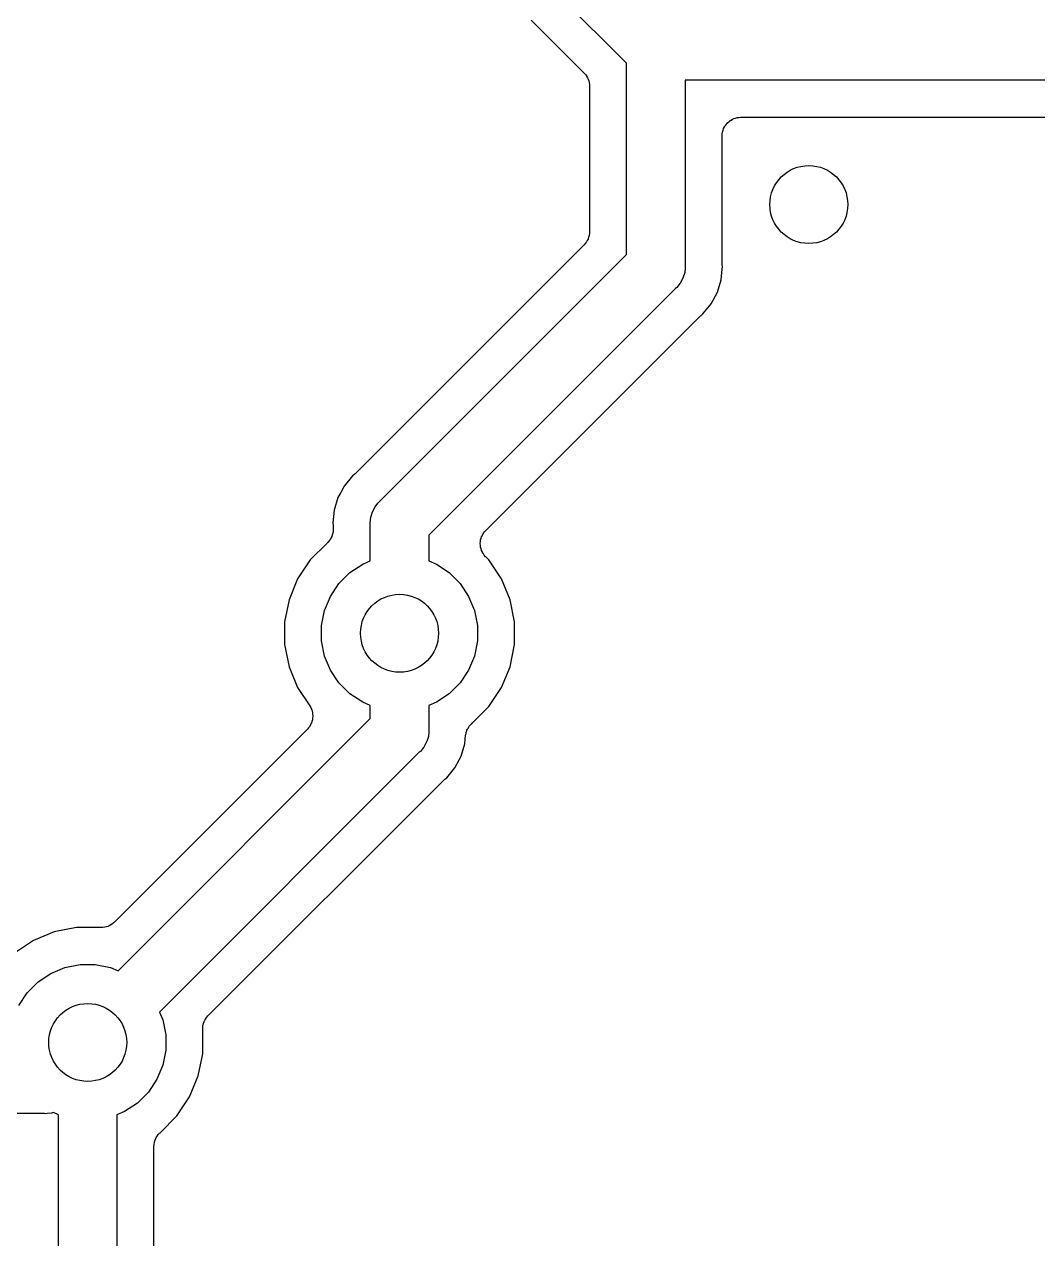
# Model space of a CAD drawing. Extents: x 100.2 to 129.8, y -164.8 to -95.2.
# Drawn here: x 112.27 to 117.47, y -118.91 to -112.68 of the extents above; entities that cross this region are included whole.
import ezdxf

# ---------------------------------------------------------------- set-up
doc = ezdxf.new("R2010")
doc.units = 0
doc.layers.add('BLACK', color=7, linetype='CONTINUOUS')

msp = doc.modelspace()

# ---------------------------------------------------------------- linework, layer by layer
at = {"layer": 'BLACK', "linetype": 'CONTINUOUS'}
for p, q in [((115.365, -112.875), (115, -112.51)), ((114.876, -112.654), (115.147, -112.926)), ((115.365, -113.857), (115.365, -112.875)), ((115.147, -112.926), (115.147, -112.926)), ((115.147, -112.926), (115.147, -112.926)), ((115.147, -112.926), (115.147, -112.926)), ((115.147, -112.926), (115.148, -112.926)), ((115.148, -112.926), (115.154, -112.933)), ((115.154, -112.933), (115.159, -112.94)), ((115.159, -112.94), (115.159, -112.941)), ((115.159, -112.941), (115.16, -112.941)), ((115.16, -112.941), (115.164, -112.949)), ((115.164, -112.949), (115.168, -112.956)), ((115.168, -112.956), (115.168, -112.957)), ((115.168, -112.957), (115.168, -112.957)), ((115.168, -112.957), (115.171, -112.966)), ((115.171, -112.966), (115.173, -112.974)), ((115.173, -112.974), (115.173, -112.975)), ((115.173, -112.975), (115.173, -112.975)), ((115.173, -112.975), (115.174, -112.984)), ((115.174, -112.984), (115.175, -112.993)), ((118.325, -112.962), (115.665, -112.962)), ((115.665, -112.962), (115.665, -113.912)), ((115.175, -112.993), (115.175, -113.739)), ((115.891, -113.174), (115.897, -113.168)), ((115.897, -113.168), (115.898, -113.168)), ((115.898, -113.168), (115.906, -113.164)), ((115.898, -113.168), (115.898, -113.168)), ((115.906, -113.164), (115.914, -113.16)), ((115.914, -113.159), (115.923, -113.157)), ((115.914, -113.16), (115.914, -113.159)), ((115.914, -113.16), (115.914, -113.16)), ((115.923, -113.157), (115.932, -113.154)), ((115.932, -113.154), (115.941, -113.153)), ((115.932, -113.154), (115.932, -113.154)), ((115.932, -113.154), (115.932, -113.154)), ((115.941, -113.153), (115.95, -113.152)), ((115.95, -113.152), (117.865, -113.152)), ((115.856, -113.237), (115.857, -113.228)), ((115.857, -113.228), (115.86, -113.219)), ((115.857, -113.228), (115.857, -113.228)), ((115.857, -113.228), (115.857, -113.228)), ((115.86, -113.219), (115.862, -113.211)), ((115.862, -113.211), (115.863, -113.21)), ((115.863, -113.21), (115.867, -113.202)), ((115.863, -113.21), (115.863, -113.21)), ((115.867, -113.202), (115.871, -113.194)), ((115.871, -113.194), (115.871, -113.194)), ((115.871, -113.194), (115.872, -113.194)), ((115.872, -113.194), (115.877, -113.187)), ((115.877, -113.187), (115.883, -113.18)), ((115.883, -113.18), (115.891, -113.174)), ((115.883, -113.18), (115.883, -113.18)), ((115.883, -113.18), (115.883, -113.18)), ((115.855, -113.246), (115.856, -113.237)), ((115.855, -113.247), (115.855, -113.246)), ((115.855, -113.898), (115.855, -113.247)), ((115.855, -113.247), (115.855, -113.247)), ((115.855, -113.247), (115.855, -113.247)), ((115.855, -113.247), (115.855, -113.247)), ((115.158, -113.793), (115.153, -113.8)), ((115.159, -113.792), (115.158, -113.793)), ((115.163, -113.784), (115.159, -113.792)), ((115.159, -113.792), (115.159, -113.792)), ((115.167, -113.777), (115.163, -113.784)), ((115.168, -113.776), (115.167, -113.776)), ((115.167, -113.776), (115.167, -113.777)), ((115.17, -113.767), (115.168, -113.776)), ((115.173, -113.759), (115.17, -113.767)), ((115.174, -113.749), (115.173, -113.758)), ((115.173, -113.758), (115.173, -113.758)), ((115.173, -113.758), (115.173, -113.759)), ((115.175, -113.74), (115.174, -113.749)), ((115.175, -113.739), (115.175, -113.739)), ((115.175, -113.739), (115.175, -113.739)), ((115.175, -113.739), (115.175, -113.74)), ((115.175, -113.74), (115.175, -113.74)), ((115.147, -113.806), (113.975, -114.979)), ((114.099, -115.123), (115.365, -113.857)), ((115.153, -113.8), (115.147, -113.806)), ((115.665, -113.912), (115.666, -113.919)), ((115.666, -113.919), (115.665, -113.927)), ((115.855, -113.902), (115.855, -113.898)), ((115.855, -113.906), (115.855, -113.902)), ((115.855, -113.907), (115.855, -113.906)), ((115.857, -113.919), (115.855, -113.907)), ((115.855, -113.931), (115.857, -113.919)), ((115.654, -113.977), (115.64, -114.003)), ((115.663, -113.949), (115.654, -113.977)), ((115.665, -113.927), (115.663, -113.949)), ((115.665, -113.927), (115.665, -113.927)), ((115.85, -113.986), (115.855, -113.931)), ((115.855, -113.931), (115.855, -113.931)), ((115.616, -114.031), (114.35, -115.296)), ((115.622, -114.026), (115.616, -114.031)), ((115.64, -114.003), (115.622, -114.026)), ((115.831, -114.05), (115.85, -113.986)), ((115.799, -114.109), (115.831, -114.05)), ((115.744, -114.171), (115.747, -114.169)), ((115.747, -114.169), (115.757, -114.161)), ((115.757, -114.161), (115.799, -114.109)), ((114.642, -115.273), (115.74, -114.175)), ((115.74, -114.175), (115.741, -114.174)), ((115.741, -114.174), (115.744, -114.171)), ((113.974, -114.98), (113.971, -114.982)), ((113.975, -114.979), (113.974, -114.98)), ((113.958, -114.993), (113.916, -115.045)), ((113.968, -114.985), (113.958, -114.993)), ((113.971, -114.982), (113.968, -114.985)), ((113.884, -115.104), (113.865, -115.168)), ((113.898, -115.077), (113.884, -115.104)), ((113.916, -115.045), (113.898, -115.077)), ((113.898, -115.077), (113.898, -115.077)), ((114.061, -115.177), (114.075, -115.151)), ((114.075, -115.151), (114.089, -115.133)), ((114.089, -115.133), (114.093, -115.128)), ((114.089, -115.133), (114.089, -115.133)), ((114.093, -115.128), (114.099, -115.123)), ((113.865, -115.168), (113.858, -115.234)), ((114.049, -115.234), (114.052, -115.205)), ((114.052, -115.205), (114.061, -115.177)), ((113.858, -115.287), (113.855, -115.295)), ((113.858, -115.234), (113.86, -115.246)), ((113.859, -115.277), (113.858, -115.286)), ((113.858, -115.286), (113.858, -115.286)), ((113.858, -115.286), (113.858, -115.287)), ((113.86, -115.268), (113.859, -115.277)), ((113.86, -115.246), (113.86, -115.248)), ((113.86, -115.248), (113.86, -115.252)), ((113.86, -115.252), (113.86, -115.256)), ((113.86, -115.256), (113.86, -115.267)), ((113.86, -115.267), (113.86, -115.267)), ((113.86, -115.267), (113.86, -115.267)), ((113.86, -115.267), (113.86, -115.267)), ((113.86, -115.267), (113.86, -115.268)), ((114.05, -115.242), (114.049, -115.234)), ((114.05, -115.429), (114.05, -115.242)), ((114.626, -115.295), (114.63, -115.288)), ((114.63, -115.288), (114.63, -115.287)), ((114.63, -115.287), (114.631, -115.287)), ((114.631, -115.287), (114.636, -115.28)), ((114.636, -115.28), (114.642, -115.273)), ((113.829, -115.337), (113.742, -115.424)), ((113.831, -115.335), (113.829, -115.337)), ((113.832, -115.334), (113.831, -115.335)), ((113.838, -115.327), (113.832, -115.334)), ((113.832, -115.334), (113.832, -115.334)), ((113.843, -115.32), (113.838, -115.327)), ((113.844, -115.32), (113.843, -115.32)), ((113.848, -115.312), (113.844, -115.32)), ((113.844, -115.32), (113.844, -115.32)), ((113.852, -115.304), (113.848, -115.312)), ((113.853, -115.303), (113.852, -115.304)), ((113.852, -115.304), (113.852, -115.304)), ((113.855, -115.295), (113.853, -115.303)), ((114.35, -115.296), (114.35, -115.429)), ((114.614, -115.339), (114.615, -115.33)), ((114.614, -115.34), (114.614, -115.339)), ((114.615, -115.349), (114.614, -115.34)), ((114.614, -115.34), (114.614, -115.34)), ((114.615, -115.33), (114.616, -115.322)), ((114.616, -115.358), (114.615, -115.349)), ((114.616, -115.321), (114.619, -115.312)), ((114.616, -115.322), (114.616, -115.321)), ((114.616, -115.321), (114.616, -115.321)), ((114.619, -115.312), (114.621, -115.304)), ((114.621, -115.304), (114.622, -115.304)), ((114.622, -115.303), (114.626, -115.295)), ((114.622, -115.304), (114.622, -115.303)), ((114.616, -115.359), (114.616, -115.358)), ((114.616, -115.358), (114.616, -115.358)), ((114.618, -115.367), (114.616, -115.359)), ((114.621, -115.376), (114.618, -115.367)), ((114.625, -115.384), (114.621, -115.376)), ((114.621, -115.376), (114.621, -115.376)), ((114.621, -115.376), (114.621, -115.376)), ((114.629, -115.392), (114.625, -115.384)), ((114.63, -115.392), (114.629, -115.392)), ((114.63, -115.393), (114.63, -115.392)), ((114.635, -115.4), (114.63, -115.393)), ((114.641, -115.407), (114.635, -115.4)), ((114.642, -115.408), (114.641, -115.407)), ((114.641, -115.407), (114.641, -115.407)), ((114.641, -115.407), (114.641, -115.407)), ((114.641, -115.407), (114.641, -115.407)), ((114.658, -115.424), (114.642, -115.408)), ((113.742, -115.424), (113.677, -115.521)), ((113.945, -115.489), (114.011, -115.446)), ((114.011, -115.446), (114.05, -115.429)), ((114.35, -115.429), (114.389, -115.446)), ((114.389, -115.446), (114.455, -115.489)), ((114.723, -115.521), (114.658, -115.424)), ((113.677, -115.521), (113.633, -115.628)), ((113.889, -115.545), (113.945, -115.489)), ((114.455, -115.489), (114.511, -115.545)), ((114.767, -115.628), (114.723, -115.521)), ((113.846, -115.611), (113.889, -115.545)), ((114.511, -115.545), (114.554, -115.611)), ((113.633, -115.628), (113.61, -115.742)), ((113.815, -115.683), (113.846, -115.611)), ((114.554, -115.611), (114.585, -115.683)), ((114.79, -115.742), (114.767, -115.628)), ((113.8, -115.761), (113.815, -115.683)), ((114.585, -115.683), (114.6, -115.761)), ((113.61, -115.742), (113.61, -115.858)), ((113.8, -115.839), (113.8, -115.761)), ((114.6, -115.761), (114.6, -115.839)), ((114.79, -115.858), (114.79, -115.742)), ((113.815, -115.917), (113.8, -115.839)), ((114.6, -115.839), (114.585, -115.917)), ((113.61, -115.858), (113.633, -115.972)), ((114.767, -115.972), (114.79, -115.858)), ((113.633, -115.972), (113.677, -116.079)), ((113.846, -115.989), (113.815, -115.917)), ((114.585, -115.917), (114.554, -115.989)), ((114.723, -116.079), (114.767, -115.972)), ((113.889, -116.055), (113.846, -115.989)), ((114.554, -115.989), (114.511, -116.055)), ((113.677, -116.079), (113.739, -116.172)), ((113.945, -116.111), (113.889, -116.055)), ((114.511, -116.055), (114.455, -116.111)), ((114.658, -116.176), (114.723, -116.079)), ((114.011, -116.154), (113.945, -116.111)), ((114.05, -116.171), (114.011, -116.154)), ((114.389, -116.154), (114.35, -116.171)), ((114.455, -116.111), (114.389, -116.154)), ((113.739, -116.172), (113.739, -116.172)), ((113.739, -116.172), (113.739, -116.173)), ((113.739, -116.173), (113.739, -116.173)), ((113.739, -116.173), (113.74, -116.173)), ((113.74, -116.173), (113.744, -116.181)), ((113.744, -116.181), (113.748, -116.189)), ((113.748, -116.189), (113.748, -116.189)), ((113.748, -116.189), (113.748, -116.19)), ((113.748, -116.19), (113.751, -116.198)), ((113.751, -116.198), (113.753, -116.207)), ((113.753, -116.207), (113.753, -116.207)), ((113.753, -116.207), (113.753, -116.207)), ((113.753, -116.207), (113.754, -116.216)), ((113.754, -116.216), (113.755, -116.225)), ((113.755, -116.226), (113.754, -116.235)), ((113.755, -116.225), (113.755, -116.226)), ((113.755, -116.226), (113.755, -116.226)), ((114.05, -116.238), (114.05, -116.171)), ((114.35, -116.171), (114.35, -116.293)), ((114.575, -116.26), (114.658, -116.176)), ((112.756, -117.532), (114.05, -116.238)), ((113.733, -116.285), (113.727, -116.292)), ((113.739, -116.278), (113.733, -116.285)), ((113.743, -116.27), (113.739, -116.278)), ((113.739, -116.278), (113.739, -116.278)), ((113.739, -116.278), (113.739, -116.278)), ((113.747, -116.262), (113.743, -116.27)), ((113.748, -116.262), (113.747, -116.262)), ((113.75, -116.253), (113.748, -116.261)), ((113.748, -116.261), (113.748, -116.262)), ((113.753, -116.244), (113.75, -116.253)), ((113.754, -116.235), (113.753, -116.244)), ((113.753, -116.244), (113.753, -116.244)), ((113.753, -116.244), (113.753, -116.244)), ((114.549, -116.293), (114.551, -116.288)), ((114.551, -116.288), (114.553, -116.285)), ((114.553, -116.285), (114.555, -116.281)), ((114.555, -116.281), (114.558, -116.277)), ((114.558, -116.277), (114.561, -116.273)), ((114.561, -116.273), (114.564, -116.27)), ((114.564, -116.27), (114.567, -116.267)), ((114.567, -116.267), (114.571, -116.264)), ((114.571, -116.264), (114.574, -116.26)), ((114.574, -116.26), (114.575, -116.26)), ((113.727, -116.292), (112.737, -117.283)), ((114.348, -116.329), (114.34, -116.356)), ((114.35, -116.307), (114.348, -116.329)), ((114.35, -116.293), (114.351, -116.3)), ((114.351, -116.3), (114.35, -116.307)), ((114.35, -116.307), (114.35, -116.307)), ((114.535, -116.367), (114.537, -116.343)), ((114.537, -116.343), (114.539, -116.325)), ((114.537, -116.343), (114.537, -116.343)), ((114.539, -116.323), (114.54, -116.319)), ((114.539, -116.325), (114.539, -116.323)), ((114.54, -116.319), (114.541, -116.315)), ((114.541, -116.315), (114.542, -116.31)), ((114.542, -116.31), (114.543, -116.305)), ((114.543, -116.305), (114.545, -116.301)), ((114.545, -116.301), (114.546, -116.297)), ((114.546, -116.297), (114.549, -116.293)), ((114.301, -116.411), (112.968, -117.744)), ((114.307, -116.407), (114.301, -116.411)), ((114.318, -116.393), (114.307, -116.407)), ((114.325, -116.384), (114.318, -116.393)), ((114.339, -116.358), (114.325, -116.384)), ((114.34, -116.356), (114.339, -116.358)), ((114.516, -116.431), (114.535, -116.367)), ((114.484, -116.49), (114.506, -116.449)), ((114.506, -116.449), (114.516, -116.431)), ((114.506, -116.449), (114.506, -116.449)), ((114.442, -116.542), (114.484, -116.49)), ((113.217, -117.763), (114.425, -116.556)), ((114.425, -116.556), (114.426, -116.555)), ((114.426, -116.555), (114.429, -116.552)), ((114.429, -116.552), (114.432, -116.549)), ((114.432, -116.549), (114.442, -116.542)), ((112.736, -117.283), (112.729, -117.289)), ((112.737, -117.283), (112.736, -117.283)), ((112.736, -117.283), (112.736, -117.283)), ((112.736, -117.283), (112.736, -117.283)), ((112.736, -117.283), (112.736, -117.283)), ((112.428, -117.333), (112.321, -117.377)), ((112.542, -117.31), (112.428, -117.333)), ((112.665, -117.31), (112.542, -117.31)), ((112.668, -117.31), (112.665, -117.31)), ((112.669, -117.31), (112.668, -117.31)), ((112.678, -117.31), (112.669, -117.31)), ((112.669, -117.31), (112.669, -117.31)), ((112.687, -117.309), (112.678, -117.31)), ((112.688, -117.309), (112.687, -117.309)), ((112.687, -117.309), (112.687, -117.309)), ((112.696, -117.306), (112.688, -117.309)), ((112.705, -117.304), (112.696, -117.306)), ((112.706, -117.303), (112.705, -117.303)), ((112.705, -117.303), (112.705, -117.304)), ((112.713, -117.299), (112.706, -117.303)), ((112.721, -117.295), (112.713, -117.299)), ((112.722, -117.295), (112.721, -117.295)), ((112.729, -117.289), (112.722, -117.295)), ((112.722, -117.295), (112.722, -117.295)), ((112.321, -117.377), (112.224, -117.442)), ((112.411, -117.546), (112.483, -117.515)), ((112.483, -117.515), (112.561, -117.5)), ((112.561, -117.5), (112.639, -117.5)), ((112.639, -117.5), (112.717, -117.515)), ((112.717, -117.515), (112.756, -117.532)), ((112.289, -117.645), (112.345, -117.589)), ((112.345, -117.589), (112.411, -117.546)), ((112.246, -117.711), (112.289, -117.645)), ((112.968, -117.744), (112.985, -117.783)), ((112.985, -117.783), (113, -117.861)), ((113.201, -117.786), (113.206, -117.778)), ((113.206, -117.777), (113.212, -117.77)), ((113.206, -117.778), (113.206, -117.777)), ((113.206, -117.777), (113.206, -117.777)), ((113.212, -117.77), (113.217, -117.763)), ((113.19, -117.829), (113.191, -117.821)), ((113.19, -117.83), (113.19, -117.829)), ((113.19, -117.834), (113.19, -117.83)), ((113.19, -117.83), (113.19, -117.83)), ((113.19, -117.958), (113.19, -117.834)), ((113.191, -117.812), (113.192, -117.811)), ((113.191, -117.821), (113.191, -117.812)), ((113.192, -117.811), (113.194, -117.803)), ((113.192, -117.811), (113.192, -117.811)), ((113.194, -117.803), (113.197, -117.794)), ((113.197, -117.793), (113.201, -117.786)), ((113.197, -117.794), (113.197, -117.793)), ((113.197, -117.794), (113.197, -117.794)), ((113, -117.861), (113, -117.939)), ((113, -117.939), (112.985, -118.017)), ((113.167, -118.072), (113.19, -117.958)), ((112.985, -118.017), (112.954, -118.089)), ((112.954, -118.089), (112.911, -118.155)), ((113.123, -118.179), (113.167, -118.072)), ((112.911, -118.155), (112.855, -118.211)), ((112.855, -118.211), (112.789, -118.254)), ((113.058, -118.276), (113.123, -118.179)), ((112.378, -118.265), (111.72, -118.265)), ((112.385, -118.266), (112.378, -118.265)), ((112.392, -118.265), (112.385, -118.266)), ((112.414, -118.263), (112.392, -118.265)), ((112.392, -118.265), (112.392, -118.265)), ((112.424, -118.26), (112.414, -118.263)), ((112.45, -118.271), (112.424, -118.26)), ((112.45, -122.938), (112.45, -118.271)), ((112.789, -118.254), (112.75, -118.271)), ((112.75, -118.271), (112.75, -122.993)), ((112.971, -118.363), (113.058, -118.276)), ((112.942, -118.413), (112.945, -118.405)), ((112.945, -118.405), (112.947, -118.397)), ((112.947, -118.397), (112.948, -118.396)), ((112.948, -118.396), (112.952, -118.388)), ((112.948, -118.396), (112.948, -118.396)), ((112.952, -118.388), (112.956, -118.38)), ((112.956, -118.38), (112.956, -118.38)), ((112.956, -118.38), (112.957, -118.38)), ((112.957, -118.38), (112.962, -118.373)), ((112.962, -118.373), (112.968, -118.366)), ((112.968, -118.366), (112.969, -118.365)), ((112.968, -118.366), (112.968, -118.366)), ((112.969, -118.365), (112.971, -118.363)), ((112.94, -118.432), (112.941, -118.423)), ((112.94, -118.433), (112.94, -118.432)), ((112.94, -122.979), (112.94, -118.433)), ((112.94, -118.433), (112.94, -118.433)), ((112.94, -118.433), (112.94, -118.433)), ((112.94, -118.433), (112.94, -118.433)), ((112.941, -118.423), (112.942, -118.414)), ((112.942, -118.414), (112.942, -118.413)), ((112.942, -118.414), (112.942, -118.414))]:
    msp.add_line(p, q, dxfattribs=at)
at = {"layer": 'BLACK'}
for centre in [(116.3, -113.6), (114.2, -115.8), (112.6, -117.9)]:
    msp.add_circle(centre, 0.2, dxfattribs=at)

doc.saveas('drawing.dxf')
